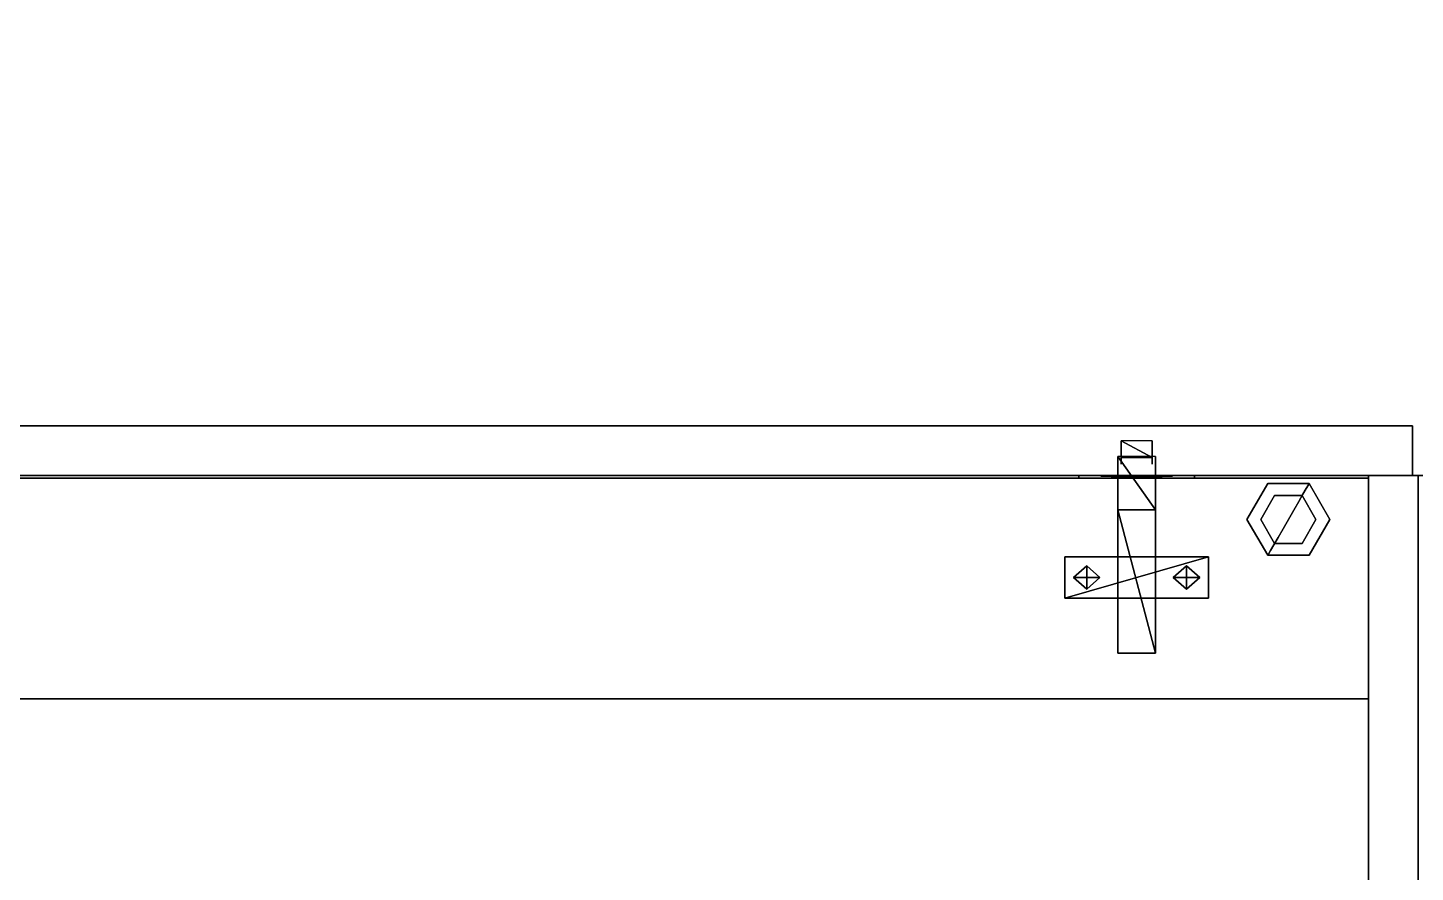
# Model space of a CAD drawing. Extents: x 0 to 10401, y -4898 to 0.
# Drawn here: x 5548 to 6051, y -4592 to -4286 of the extents above; entities that cross this region are included whole.
import ezdxf

# ---------------------------------------------------------------- set-up
doc = ezdxf.new("R2010")
doc.units = 0
for name, color, linetype in [('LAYER0', 7, 'CONTINUOUS'), ('LAYER44', 7, 'CONTINUOUS'), ('LAYER70', 7, 'CONTINUOUS'), ('LAYER71', 254, 'CONTINUOUS'), ('LAYER73', 28, 'CONTINUOUS'), ('LAYER74', 253, 'CONTINUOUS'), ('LAYER77', 9, 'CONTINUOUS'), ('LAYER78', 7, 'CONTINUOUS'), ('LAYER82', 9, 'CONTINUOUS')]:
    doc.layers.add(name, color=color, linetype=linetype)

msp = doc.modelspace()

# ---------------------------------------------------------------- linework, layer by layer
at = {"layer": 'LAYER0', "invisible_edges": 1}
for points in [[(10401, 0, 67), (0, -4898, 67), (0, 0, 67), (10401, 0, 67)], [(10401, -4898, 72), (0, 0, 72), (0, -4898, 72), (10401, -4898, 72)], [(0, 0, 72), (10401, -4898, 72), (10401, 0, 72), (0, 0, 72)], [(0, -4898, 67), (10401, 0, 67), (10401, -4898, 67), (0, -4898, 67)]]:
    msp.add_3dface(points, dxfattribs=at)
at = {"layer": 'LAYER44', "invisible_edges": 1}
for points in [[(6034, -4798, 572), (6034, -4448, 272), (6034, -4798, 272), (6034, -4798, 572)], [(6034, -4448, 272), (6034, -4798, 572), (6034, -4448, 572), (6034, -4448, 272)], [(6052, -4798, 272), (6034, -4448, 272), (6052, -4448, 272), (6052, -4798, 272)], [(6034, -4448, 272), (6052, -4798, 272), (6034, -4798, 272), (6034, -4448, 272)], [(6052, -4448, 572), (6034, -4448, 272), (6034, -4448, 572), (6052, -4448, 572)], [(6034, -4448, 272), (6052, -4448, 572), (6052, -4448, 272), (6034, -4448, 272)], [(6034, -4798, 572), (6052, -4448, 572), (6034, -4448, 572), (6034, -4798, 572)], [(6052, -4448, 572), (6034, -4798, 572), (6052, -4798, 572), (6052, -4448, 572)]]:
    msp.add_3dface(points, dxfattribs=at)
at = {"layer": 'LAYER70', "invisible_edges": 1}
for points in [[(5070, -4798, 273), (6034, -4448, 273), (6034, -4798, 273), (5070, -4798, 273)], [(6034, -4448, 273), (5070, -4798, 273), (5070, -4448, 273), (6034, -4448, 273)], [(5070, -4448, 291), (6034, -4448, 273), (5070, -4448, 273), (5070, -4448, 291)], [(6034, -4448, 273), (5070, -4448, 291), (6034, -4448, 291), (6034, -4448, 273)], [(5070, -4448, 291), (6034, -4798, 291), (6034, -4448, 291), (5070, -4448, 291)], [(6034, -4798, 291), (5070, -4448, 291), (5070, -4798, 291), (6034, -4798, 291)], [(6034, -4798, 291), (6034, -4448, 273), (6034, -4448, 291), (6034, -4798, 291)], [(6034, -4448, 273), (6034, -4798, 291), (6034, -4798, 273), (6034, -4448, 273)]]:
    msp.add_3dface(points, dxfattribs=at)
at = {"layer": 'LAYER71'}
for points, invisible_edges in [([(5990, -4464, 342.834), (6020, -4464, 342.834), (6012.5, -4451.01, 342.834), (5997.5, -4451.01, 342.834)], 1), ([(6020, -4464, 502.17), (5990, -4464, 502.17), (5997.5, -4451.01, 502.17), (6012.5, -4451.01, 502.17)], 1), ([(5990, -4464, 342.834), (5997.5, -4451.01, 342.834), (5997.5, -4451.01, 317.938), (5990, -4464, 317.938)], 8), ([(5997.755, -4451.452, 314.072), (5997.5, -4451.01, 317.938), (5990, -4464, 317.938), (5990.511, -4464, 314.072)], 13), ([(5990, -4464, 342.834), (6020, -4464, 342.834), (6012.5, -4451.01, 342.834), (5997.5, -4451.01, 342.834)], 1), ([(5990.511, -4464, 530.933), (5990, -4464, 527.066), (5997.5, -4451.01, 527.066), (5997.755, -4451.452, 530.933)], 13), ([(5998.505, -4452.75, 310.469), (5997.755, -4451.452, 314.072), (5990.511, -4464, 314.072), (5992.01, -4464, 310.469)], 15), ([(5992.01, -4464, 534.535), (5990.511, -4464, 530.933), (5997.755, -4451.452, 530.933), (5998.505, -4452.75, 534.535)], 15), ([(5997.755, -4451.452, 530.933), (5997.5, -4451.01, 527.066), (6012.5, -4451.01, 527.066), (6012.245, -4451.452, 530.933)], 9), ([(6012.245, -4451.452, 314.072), (6012.5, -4451.01, 317.938), (5997.5, -4451.01, 317.938), (5997.755, -4451.452, 314.072)], 12), ([(5998.505, -4452.75, 534.535), (5997.755, -4451.452, 530.933), (6012.245, -4451.452, 530.933), (6011.495, -4452.75, 534.535)], 11), ([(6011.495, -4452.75, 310.469), (6012.245, -4451.452, 314.072), (5997.755, -4451.452, 314.072), (5998.505, -4452.75, 310.469)], 14), ([(6011.495, -4452.75, 534.535), (6012.245, -4451.452, 530.933), (6019.489, -4464, 530.933), (6017.99, -4464, 534.535)], 14), ([(6017.99, -4464, 310.469), (6019.489, -4464, 314.072), (6012.245, -4451.452, 314.072), (6011.495, -4452.75, 310.469)], 11), ([(6012.245, -4451.452, 530.933), (6012.5, -4451.01, 527.066), (6020, -4464, 527.066), (6019.489, -4464, 530.933)], 12), ([(6019.489, -4464, 314.072), (6020, -4464, 317.938), (6012.5, -4451.01, 317.938), (6012.245, -4451.452, 314.072)], 9), ([(5999.697, -4454.814, 307.375), (5998.505, -4452.75, 310.469), (5992.01, -4464, 310.469), (5994.394, -4464, 307.375)], 15), ([(5994.394, -4464, 537.629), (5992.01, -4464, 534.535), (5998.505, -4452.75, 534.535), (5999.697, -4454.814, 537.629)], 15), ([(6001.25, -4457.505, 305.001), (5999.697, -4454.814, 307.375), (5994.394, -4464, 307.375), (5997.5, -4464, 305.001)], 15), ([(5997.5, -4464, 540.003), (5994.394, -4464, 537.629), (5999.697, -4454.814, 537.629), (6001.25, -4457.505, 540.003)], 15), ([(5995, -4464, 502.17), (6015, -4464, 502.17), (6010, -4455.34, 502.17), (6000, -4455.34, 502.17)], 1), ([(5995, -4464, 342.834), (6000, -4455.34, 342.834), (6000, -4455.34, 502.17), (5995, -4464, 502.17)], 2), ([(5999.697, -4454.814, 537.629), (5998.505, -4452.75, 534.535), (6011.495, -4452.75, 534.535), (6010.303, -4454.814, 537.629)], 11), ([(6010.303, -4454.814, 307.375), (6011.495, -4452.75, 310.469), (5998.505, -4452.75, 310.469), (5999.697, -4454.814, 307.375)], 14), ([(6008.75, -4457.505, 305.001), (6010.303, -4454.814, 307.375), (5999.697, -4454.814, 307.375), (6001.25, -4457.505, 305.001)], 14), ([(6001.25, -4457.505, 540.003), (5999.697, -4454.814, 537.629), (6010.303, -4454.814, 537.629), (6008.75, -4457.505, 540.003)], 11), ([(6000, -4455.34, 342.834), (6010, -4455.34, 342.834), (6010, -4455.34, 502.17), (6000, -4455.34, 502.17)], 10), ([(6008.75, -4457.505, 540.003), (6010.303, -4454.814, 537.629), (6015.606, -4464, 537.629), (6012.5, -4464, 540.003)], 14), ([(6012.5, -4464, 305.001), (6015.606, -4464, 307.375), (6010.303, -4454.814, 307.375), (6008.75, -4457.505, 305.001)], 11), ([(6010, -4455.34, 342.834), (6015, -4464, 342.834), (6015, -4464, 502.17), (6010, -4455.34, 502.17)], 8), ([(6010.303, -4454.814, 537.629), (6011.495, -4452.75, 534.535), (6017.99, -4464, 534.535), (6015.606, -4464, 537.629)], 14), ([(6015.606, -4464, 307.375), (6017.99, -4464, 310.469), (6011.495, -4452.75, 310.469), (6010.303, -4454.814, 307.375)], 11), ([(6003.059, -4460.638, 303.509), (6001.25, -4457.505, 305.001), (5997.5, -4464, 305.001), (6001.118, -4464, 303.509)], 15), ([(6001.118, -4464, 541.495), (5997.5, -4464, 540.003), (6001.25, -4457.505, 540.003), (6003.059, -4460.638, 541.495)], 15), ([(6005, -4464, 301.866), (6003.059, -4460.638, 303.509), (6001.118, -4464, 303.509), (6005, -4464, 301.866)], 7), ([(6005, -4464, 542.004), (6001.118, -4464, 541.495), (6003.059, -4460.638, 541.495), (6005, -4464, 542.004)], 7), ([(6006.941, -4460.638, 303.509), (6008.75, -4457.505, 305.001), (6001.25, -4457.505, 305.001), (6003.059, -4460.638, 303.509)], 14), ([(6003.059, -4460.638, 541.495), (6001.25, -4457.505, 540.003), (6008.75, -4457.505, 540.003), (6006.941, -4460.638, 541.495)], 11), ([(6005, -4464, 301.866), (6006.941, -4460.638, 303.509), (6003.059, -4460.638, 303.509), (6005, -4464, 301.866)], 6), ([(6005, -4464, 542.004), (6003.059, -4460.638, 541.495), (6006.941, -4460.638, 541.495), (6005, -4464, 542.004)], 3), ([(6005, -4464, 301.866), (6008.882, -4464, 303.509), (6006.941, -4460.638, 303.509), (6005, -4464, 301.866)], 3), ([(6005, -4464, 542.004), (6006.941, -4460.638, 541.495), (6008.882, -4464, 541.495), (6005, -4464, 542.004)], 6), ([(6008.882, -4464, 303.509), (6012.5, -4464, 305.001), (6008.75, -4457.505, 305.001), (6006.941, -4460.638, 303.509)], 11), ([(6006.941, -4460.638, 541.495), (6008.75, -4457.505, 540.003), (6012.5, -4464, 540.003), (6008.882, -4464, 541.495)], 14), ([(5997.5, -4476.99, 342.834), (5990, -4464, 342.834), (6020, -4464, 342.834), (6012.5, -4476.99, 342.834)], 2), ([(5997.5, -4476.99, 342.834), (5990, -4464, 342.834), (5990, -4464, 317.938), (5997.5, -4476.99, 317.938)], 2), ([(5990.511, -4464, 314.072), (5990, -4464, 317.938), (5997.5, -4476.99, 317.938), (5997.755, -4476.548, 314.072)], 9), ([(5997.755, -4476.548, 530.933), (5997.5, -4476.99, 527.066), (5990, -4464, 527.066), (5990.511, -4464, 530.933)], 12), ([(5992.01, -4464, 310.469), (5990.511, -4464, 314.072), (5997.755, -4476.548, 314.072), (5998.505, -4475.25, 310.469)], 11), ([(5998.505, -4475.25, 534.535), (5997.755, -4476.548, 530.933), (5990.511, -4464, 530.933), (5992.01, -4464, 534.535)], 14), ([(5994.394, -4464, 307.375), (5992.01, -4464, 310.469), (5998.505, -4475.25, 310.469), (5999.697, -4473.186, 307.375)], 11), ([(5999.697, -4473.186, 537.629), (5998.505, -4475.25, 534.535), (5992.01, -4464, 534.535), (5994.394, -4464, 537.629)], 14), ([(5997.5, -4464, 305.001), (5994.394, -4464, 307.375), (5999.697, -4473.186, 307.375), (6001.25, -4470.495, 305.001)], 11), ([(6001.25, -4470.495, 540.003), (5999.697, -4473.186, 537.629), (5994.394, -4464, 537.629), (5997.5, -4464, 540.003)], 14), ([(6000, -4472.66, 502.17), (5995, -4464, 502.17), (6015, -4464, 502.17), (6010, -4472.66, 502.17)], 2), ([(6000, -4472.66, 342.834), (5995, -4464, 342.834), (5995, -4464, 502.17), (6000, -4472.66, 502.17)], 8), ([(6001.118, -4464, 303.509), (5997.5, -4464, 305.001), (6001.25, -4470.495, 305.001), (6003.059, -4467.362, 303.509)], 11), ([(6003.059, -4467.362, 541.495), (6001.25, -4470.495, 540.003), (5997.5, -4464, 540.003), (6001.118, -4464, 541.495)], 14), ([(6005, -4464, 301.866), (6001.118, -4464, 303.509), (6003.059, -4467.362, 303.509), (6005, -4464, 301.866)], 3), ([(6005, -4464, 542.004), (6003.059, -4467.362, 541.495), (6001.118, -4464, 541.495), (6005, -4464, 542.004)], 6), ([(6005, -4464, 301.866), (6003.059, -4467.362, 303.509), (6006.941, -4467.362, 303.509), (6005, -4464, 301.866)], 6), ([(6005, -4464, 542.004), (6006.941, -4467.362, 541.495), (6003.059, -4467.362, 541.495), (6005, -4464, 542.004)], 3), ([(6005, -4464, 301.866), (6006.941, -4467.362, 303.509), (6008.882, -4464, 303.509), (6005, -4464, 301.866)], 7), ([(6005, -4464, 542.004), (6008.882, -4464, 541.495), (6006.941, -4467.362, 541.495), (6005, -4464, 542.004)], 7), ([(6006.941, -4467.362, 303.509), (6008.75, -4470.495, 305.001), (6012.5, -4464, 305.001), (6008.882, -4464, 303.509)], 15), ([(6008.882, -4464, 541.495), (6012.5, -4464, 540.003), (6008.75, -4470.495, 540.003), (6006.941, -4467.362, 541.495)], 15), ([(6008.75, -4470.495, 305.001), (6010.303, -4473.186, 307.375), (6015.606, -4464, 307.375), (6012.5, -4464, 305.001)], 15), ([(6012.5, -4464, 540.003), (6015.606, -4464, 537.629), (6010.303, -4473.186, 537.629), (6008.75, -4470.495, 540.003)], 15), ([(6010.303, -4473.186, 307.375), (6011.495, -4475.25, 310.469), (6017.99, -4464, 310.469), (6015.606, -4464, 307.375)], 15), ([(6015.606, -4464, 537.629), (6017.99, -4464, 534.535), (6011.495, -4475.25, 534.535), (6010.303, -4473.186, 537.629)], 15), ([(6017.99, -4464, 534.535), (6019.489, -4464, 530.933), (6012.245, -4476.548, 530.933), (6011.495, -4475.25, 534.535)], 15), ([(6011.495, -4475.25, 310.469), (6012.245, -4476.548, 314.072), (6019.489, -4464, 314.072), (6017.99, -4464, 310.469)], 15), ([(6019.489, -4464, 530.933), (6020, -4464, 527.066), (6012.5, -4476.99, 527.066), (6012.245, -4476.548, 530.933)], 13), ([(6012.245, -4476.548, 314.072), (6012.5, -4476.99, 317.938), (6020, -4464, 317.938), (6019.489, -4464, 314.072)], 13), ([(6001.25, -4470.495, 305.001), (5999.697, -4473.186, 307.375), (6010.303, -4473.186, 307.375), (6008.75, -4470.495, 305.001)], 14), ([(6008.75, -4470.495, 540.003), (6010.303, -4473.186, 537.629), (5999.697, -4473.186, 537.629), (6001.25, -4470.495, 540.003)], 11), ([(6003.059, -4467.362, 303.509), (6001.25, -4470.495, 305.001), (6008.75, -4470.495, 305.001), (6006.941, -4467.362, 303.509)], 14), ([(6006.941, -4467.362, 541.495), (6008.75, -4470.495, 540.003), (6001.25, -4470.495, 540.003), (6003.059, -4467.362, 541.495)], 11), ([(5997.755, -4476.548, 314.072), (5997.5, -4476.99, 317.938), (6012.5, -4476.99, 317.938), (6012.245, -4476.548, 314.072)], 12), ([(6012.245, -4476.548, 530.933), (6012.5, -4476.99, 527.066), (5997.5, -4476.99, 527.066), (5997.755, -4476.548, 530.933)], 9), ([(5998.505, -4475.25, 310.469), (5997.755, -4476.548, 314.072), (6012.245, -4476.548, 314.072), (6011.495, -4475.25, 310.469)], 14), ([(6011.495, -4475.25, 534.535), (6012.245, -4476.548, 530.933), (5997.755, -4476.548, 530.933), (5998.505, -4475.25, 534.535)], 11), ([(5999.697, -4473.186, 307.375), (5998.505, -4475.25, 310.469), (6011.495, -4475.25, 310.469), (6010.303, -4473.186, 307.375)], 14), ([(6010.303, -4473.186, 537.629), (6011.495, -4475.25, 534.535), (5998.505, -4475.25, 534.535), (5999.697, -4473.186, 537.629)], 11), ([(6010, -4472.66, 342.834), (6000, -4472.66, 342.834), (6000, -4472.66, 502.17), (6010, -4472.66, 502.17)], 2)]:
    msp.add_3dface(points, dxfattribs=dict(at, invisible_edges=invisible_edges))
for points in [[(5997.5, -4451.01, 502.17), (5990, -4464, 502.17), (5990, -4464, 527.066), (5997.5, -4451.01, 527.066)], [(6012.5, -4451.01, 502.17), (5997.5, -4451.01, 502.17), (5997.5, -4451.01, 527.066), (6012.5, -4451.01, 527.066)], [(5997.5, -4451.01, 342.834), (6012.5, -4451.01, 342.834), (6012.5, -4451.01, 317.938), (5997.5, -4451.01, 317.938)], [(6020, -4464, 502.17), (6012.5, -4451.01, 502.17), (6012.5, -4451.01, 527.066), (6020, -4464, 527.066)], [(6012.5, -4451.01, 342.834), (6020, -4464, 342.834), (6020, -4464, 317.938), (6012.5, -4451.01, 317.938)], [(5990, -4464, 502.17), (5997.5, -4476.99, 502.17), (5997.5, -4476.99, 527.066), (5990, -4464, 527.066)], [(6015, -4464, 342.834), (6010, -4472.66, 342.834), (6010, -4472.66, 502.17), (6015, -4464, 502.17)], [(6012.5, -4476.99, 502.17), (6020, -4464, 502.17), (6020, -4464, 527.066), (6012.5, -4476.99, 527.066)], [(6020, -4464, 342.834), (6012.5, -4476.99, 342.834), (6012.5, -4476.99, 317.938), (6020, -4464, 317.938)], [(5997.5, -4476.99, 502.17), (6012.5, -4476.99, 502.17), (6012.5, -4476.99, 527.066), (5997.5, -4476.99, 527.066)], [(6012.5, -4476.99, 342.834), (5997.5, -4476.99, 342.834), (5997.5, -4476.99, 317.938), (6012.5, -4476.99, 317.938)]]:
    msp.add_3dface(points, dxfattribs=at)
at = {"layer": 'LAYER73'}
for points in [[(5941, -4448, 294.5), (5929, -4448, 294.5), (5941, -4448, 294.5)], [(5929, -4449, 312.5), (5929, -4448, 312.5), (5929, -4449, 312.5)], [(5971, -4448, 312.5), (5929, -4448, 312.5), (5929, -4449, 312.5), (5971, -4449, 312.5)], [(5941, -4449, 294.5), (5941, -4448, 294.5), (5929, -4448, 294.5), (5929, -4449, 294.5)], [(5929, -4449, 294.5), (5929, -4448, 294.5), (5929, -4448, 312.5), (5929, -4449, 312.5)], [(5971, -4448, 312.5), (5971, -4448, 294.5), (5929, -4448, 294.5), (5929, -4448, 312.5)], [(5929, -4449, 312.5), (5929, -4449, 294.5), (5929, -4449, 294.5), (5929, -4449, 312.5)], [(5959, -4448, 307.5), (5941, -4448, 307.5), (5959, -4448, 307.5)], [(5959, -4449, 307.5), (5959, -4448, 307.5), (5941, -4448, 307.5), (5941, -4449, 307.5)], [(5941, -4449, 307.5), (5941, -4448, 307.5), (5941, -4448, 294.5), (5941, -4449, 294.5)], [(5959, -4448, 294.5), (5971, -4448, 294.5), (5959, -4448, 294.5)], [(5959, -4449, 307.5), (5959, -4448, 307.5), (5959, -4448, 294.5), (5959, -4449, 294.5)], [(5959, -4449, 294.5), (5959, -4448, 294.5), (5971, -4448, 294.5), (5971, -4449, 294.5)], [(5971, -4449, 294.5), (5971, -4448, 294.5), (5971, -4448, 312.5), (5971, -4449, 312.5)], [(5971, -4449, 312.5), (5971, -4449, 294.5), (5971, -4449, 294.5), (5971, -4449, 312.5)]]:
    msp.add_3dface(points, dxfattribs=at)
for points, invisible_edges in [([(5929, -4449, 312.5), (5971, -4449, 312.5), (5959, -4449, 307.5), (5941, -4449, 307.5)], 10), ([(5929, -4449, 312.5), (5941, -4449, 307.5), (5941, -4449, 294.5), (5929, -4449, 294.5)], 1), ([(5937.99, -4448.25, 289.525), (5937, -4448.25, 294.5), (5941, -4448.25, 294.5), (5944.5, -4448.25, 290.5)], 8), ([(5940.808, -4448.25, 285.308), (5937.99, -4448.25, 289.525), (5944.5, -4448.25, 290.5), (5944.5, -4448.25, 287)], 10), ([(5945.025, -4448.25, 282.489), (5940.808, -4448.25, 285.308), (5944.5, -4448.25, 287), (5944.5, -4448.25, 283.5)], 10), ([(5944.683, -4448.5, 290.29), (5955.5, -4448.5, 290.5), (5959, -4448.5, 294.5), (5941, -4448.5, 294.5)], 5), ([(5941, -4448.5, 294.5), (5959, -4448.5, 294.5), (5959, -4448.5, 307.5), (5941, -4448.5, 307.5)], 1), ([(5950, -4448.25, 281.5), (5945.025, -4448.25, 282.489), (5944.5, -4448.25, 283.5), (5950, -4448.25, 283.5)], 10), ([(5944.5, -4448.5, 283.5), (5955.5, -4448.5, 283.5), (5955.5, -4448.5, 290.5), (5944.683, -4448.5, 290.29)], 4), ([(5954.975, -4448.25, 282.489), (5950, -4448.25, 281.5), (5950, -4448.25, 283.5), (5955.5, -4448.25, 283.5)], 10), ([(5959.192, -4448.25, 285.308), (5954.975, -4448.25, 282.489), (5955.5, -4448.25, 283.5), (5955.5, -4448.25, 287)], 10), ([(5963, -4448.25, 294.5), (5962.01, -4448.25, 289.525), (5955.5, -4448.25, 290.5), (5959, -4448.25, 294.5)], 2), ([(5962.01, -4448.25, 289.525), (5959.192, -4448.25, 285.308), (5955.5, -4448.25, 287), (5955.5, -4448.25, 290.5)], 10), ([(5971, -4449, 312.5), (5959, -4449, 307.5), (5959, -4449, 294.5), (5971, -4449, 294.5)], 1)]:
    msp.add_3dface(points, dxfattribs=dict(at, invisible_edges=invisible_edges))
at = {"layer": 'LAYER74'}
for points in [[(5944.348, -4436.078, 288.918), (5944.348, -4441.544, 307.182), (5944.348, -4435.5, 289.409), (5944.348, -4436.078, 288.918)], [(5955.652, -4435.5, 289.409), (5944.348, -4435.5, 289.409), (5955.652, -4441.544, 307.182), (5955.652, -4435.5, 289.409)], [(5955.652, -4441.544, 307.182), (5944.348, -4435.5, 289.409), (5944.348, -4441.544, 307.182), (5955.652, -4441.544, 307.182)], [(5944.348, -4443.925, 305.692), (5944.348, -4441.544, 307.182), (5944.348, -4436.078, 288.918), (5944.348, -4443.925, 305.692)], [(5955.652, -4436.078, 288.918), (5955.652, -4435.5, 289.409), (5955.652, -4443.925, 305.692), (5955.652, -4436.078, 288.918)], [(5955.652, -4443.925, 305.692), (5955.652, -4435.5, 289.409), (5955.652, -4441.544, 307.182), (5955.652, -4443.925, 305.692)], [(5943.217, -4460.5, 297.958), (5943.217, -4460.5, 304.921), (5943.217, -4441.135, 300.942), (5943.217, -4460.5, 297.958)], [(5943.217, -4441.135, 300.942), (5943.217, -4460.5, 304.921), (5943.217, -4441.135, 307.906), (5943.217, -4441.135, 300.942)], [(5956.783, -4441.135, 307.906), (5943.217, -4441.135, 307.906), (5956.783, -4460.5, 304.921), (5956.783, -4441.135, 307.906)], [(5956.783, -4460.5, 304.921), (5943.217, -4441.135, 307.906), (5943.217, -4460.5, 304.921), (5956.783, -4460.5, 304.921)], [(5956.783, -4441.135, 300.942), (5956.783, -4441.135, 307.906), (5956.783, -4460.5, 297.958), (5956.783, -4441.135, 300.942)], [(5956.783, -4460.5, 297.958), (5956.783, -4441.135, 307.906), (5956.783, -4460.5, 304.921), (5956.783, -4460.5, 297.958)], [(5943.217, -4512.5, 290), (5943.217, -4512.5, 304.921), (5943.217, -4460.5, 290), (5943.217, -4512.5, 290)], [(5943.217, -4460.5, 290), (5943.217, -4512.5, 304.921), (5943.217, -4460.5, 304.921), (5943.217, -4460.5, 290)], [(5956.783, -4460.5, 304.921), (5943.217, -4460.5, 304.921), (5956.783, -4512.5, 304.921), (5956.783, -4460.5, 304.921)], [(5956.783, -4512.5, 304.921), (5943.217, -4460.5, 304.921), (5943.217, -4512.5, 304.921), (5956.783, -4512.5, 304.921)], [(5956.783, -4460.5, 290), (5956.783, -4460.5, 304.921), (5956.783, -4512.5, 290), (5956.783, -4460.5, 290)], [(5956.783, -4512.5, 290), (5956.783, -4460.5, 304.921), (5956.783, -4512.5, 304.921), (5956.783, -4512.5, 290)], [(5924, -4477.5, 291.99), (5924, -4477.5, 290), (5924, -4492.5, 290), (5924, -4477.5, 291.99)], [(5924, -4477.5, 291.99), (5924, -4492.5, 290), (5924, -4492.5, 291.99), (5924, -4477.5, 291.99)], [(5976, -4477.5, 290), (5924, -4477.5, 290), (5924, -4477.5, 291.99), (5976, -4477.5, 290)], [(5976, -4477.5, 290), (5924, -4477.5, 291.99), (5976, -4477.5, 291.99), (5976, -4477.5, 290)], [(5976, -4477.5, 291.99), (5924, -4477.5, 291.99), (5924, -4492.5, 291.99), (5976, -4477.5, 291.99)], [(5976, -4477.5, 291.99), (5924, -4492.5, 291.99), (5976, -4492.5, 291.99), (5976, -4477.5, 291.99)], [(5927.117, -4485, 291.99), (5936.709, -4485, 291.99), (5931.913, -4480.757, 291.99), (5927.117, -4485, 291.99)], [(5927.117, -4485, 291.99), (5927.117, -4485, 292.984), (5931.913, -4480.757, 291.99), (5927.117, -4485, 291.99)], [(5931.913, -4480.757, 291.99), (5927.117, -4485, 292.984), (5931.913, -4480.757, 292.984), (5931.913, -4480.757, 291.99)], [(5927.117, -4485, 292.984), (5931.913, -4489.243, 292.984), (5931.913, -4480.757, 292.984), (5927.117, -4485, 292.984)], [(5931.913, -4480.757, 292.984), (5936.709, -4485, 292.984), (5931.913, -4480.757, 291.99), (5931.913, -4480.757, 292.984)], [(5931.913, -4480.757, 291.99), (5936.709, -4485, 292.984), (5936.709, -4485, 291.99), (5931.913, -4480.757, 291.99)], [(5931.913, -4480.757, 292.984), (5931.913, -4489.243, 292.984), (5936.709, -4485, 292.984), (5931.913, -4480.757, 292.984)], [(5963.291, -4485, 291.99), (5972.883, -4485, 291.99), (5968.087, -4480.757, 291.99), (5963.291, -4485, 291.99)], [(5963.291, -4485, 291.99), (5963.291, -4485, 292.984), (5968.087, -4480.757, 291.99), (5963.291, -4485, 291.99)], [(5968.087, -4480.757, 291.99), (5963.291, -4485, 292.984), (5968.087, -4480.757, 292.984), (5968.087, -4480.757, 291.99)], [(5963.291, -4485, 292.984), (5968.087, -4489.243, 292.984), (5968.087, -4480.757, 292.984), (5963.291, -4485, 292.984)], [(5968.087, -4480.757, 292.984), (5972.883, -4485, 292.984), (5968.087, -4480.757, 291.99), (5968.087, -4480.757, 292.984)], [(5968.087, -4480.757, 291.99), (5972.883, -4485, 292.984), (5972.883, -4485, 291.99), (5968.087, -4480.757, 291.99)], [(5968.087, -4480.757, 292.984), (5968.087, -4489.243, 292.984), (5972.883, -4485, 292.984), (5968.087, -4480.757, 292.984)], [(5976, -4492.5, 291.99), (5976, -4492.5, 290), (5976, -4477.5, 290), (5976, -4492.5, 291.99)], [(5976, -4492.5, 291.99), (5976, -4477.5, 290), (5976, -4477.5, 291.99), (5976, -4492.5, 291.99)], [(5931.913, -4489.243, 292.984), (5927.117, -4485, 292.984), (5931.913, -4489.243, 291.99), (5931.913, -4489.243, 292.984)], [(5931.913, -4489.243, 291.99), (5927.117, -4485, 292.984), (5927.117, -4485, 291.99), (5931.913, -4489.243, 291.99)], [(5927.117, -4485, 291.99), (5931.913, -4489.243, 291.99), (5936.709, -4485, 291.99), (5927.117, -4485, 291.99)], [(5936.709, -4485, 292.984), (5931.913, -4489.243, 292.984), (5936.709, -4485, 291.99), (5936.709, -4485, 292.984)], [(5936.709, -4485, 291.99), (5931.913, -4489.243, 292.984), (5931.913, -4489.243, 291.99), (5936.709, -4485, 291.99)], [(5968.087, -4489.243, 292.984), (5963.291, -4485, 292.984), (5968.087, -4489.243, 291.99), (5968.087, -4489.243, 292.984)], [(5968.087, -4489.243, 291.99), (5963.291, -4485, 292.984), (5963.291, -4485, 291.99), (5968.087, -4489.243, 291.99)], [(5963.291, -4485, 291.99), (5968.087, -4489.243, 291.99), (5972.883, -4485, 291.99), (5963.291, -4485, 291.99)], [(5972.883, -4485, 292.984), (5968.087, -4489.243, 292.984), (5972.883, -4485, 291.99), (5972.883, -4485, 292.984)], [(5972.883, -4485, 291.99), (5968.087, -4489.243, 292.984), (5968.087, -4489.243, 291.99), (5972.883, -4485, 291.99)], [(5924, -4492.5, 291.99), (5924, -4492.5, 290), (5976, -4492.5, 290), (5924, -4492.5, 291.99)], [(5924, -4492.5, 291.99), (5976, -4492.5, 290), (5976, -4492.5, 291.99), (5924, -4492.5, 291.99)], [(5956.783, -4512.5, 290), (5956.783, -4512.5, 304.921), (5943.217, -4512.5, 290), (5956.783, -4512.5, 290)], [(5943.217, -4512.5, 290), (5956.783, -4512.5, 304.921), (5943.217, -4512.5, 304.921), (5943.217, -4512.5, 290)]]:
    msp.add_3dface(points, dxfattribs=at)
at = {"layer": 'LAYER77', "invisible_edges": 1}
for points in [[(6050, -4430, 275), (5054, -4448, 275), (5054, -4430, 275), (6050, -4430, 275)], [(5054, -4448, 275), (6050, -4430, 275), (6050, -4448, 275), (5054, -4448, 275)], [(6050, -4448, 605), (5054, -4430, 605), (5054, -4448, 605), (6050, -4448, 605)], [(5054, -4430, 605), (6050, -4448, 605), (6050, -4430, 605), (5054, -4430, 605)], [(5054, -4430, 605), (6050, -4430, 275), (5054, -4430, 275), (5054, -4430, 605)], [(6050, -4430, 275), (5054, -4430, 605), (6050, -4430, 605), (6050, -4430, 275)], [(6050, -4430, 275), (6050, -4448, 605), (6050, -4448, 275), (6050, -4430, 275)], [(6050, -4448, 605), (6050, -4430, 275), (6050, -4430, 605), (6050, -4448, 605)], [(6050, -4448, 605), (5054, -4448, 275), (6050, -4448, 275), (6050, -4448, 605)], [(5054, -4448, 275), (6050, -4448, 605), (5054, -4448, 605), (5054, -4448, 275)]]:
    msp.add_3dface(points, dxfattribs=at)
at = {"layer": 'LAYER78', "invisible_edges": 1}
for points in [[(5070, -4529, 553.5), (6034, -4449, 553.5), (6034, -4529, 553.5), (5070, -4529, 553.5)], [(6034, -4449, 553.5), (5070, -4529, 553.5), (5070, -4449, 553.5), (6034, -4449, 553.5)], [(5070, -4449, 571.5), (6034, -4449, 553.5), (5070, -4449, 553.5), (5070, -4449, 571.5)], [(6034, -4449, 553.5), (5070, -4449, 571.5), (6034, -4449, 571.5), (6034, -4449, 553.5)], [(5070, -4449, 571.5), (6034, -4529, 571.5), (6034, -4449, 571.5), (5070, -4449, 571.5)], [(6034, -4529, 571.5), (5070, -4449, 571.5), (5070, -4529, 571.5), (6034, -4529, 571.5)], [(6034, -4529, 571.5), (6034, -4449, 553.5), (6034, -4449, 571.5), (6034, -4529, 571.5)], [(6034, -4449, 553.5), (6034, -4529, 571.5), (6034, -4529, 553.5), (6034, -4449, 553.5)], [(6034, -4529, 571.5), (5070, -4529, 553.5), (6034, -4529, 553.5), (6034, -4529, 571.5)], [(5070, -4529, 553.5), (6034, -4529, 571.5), (5070, -4529, 571.5), (5070, -4529, 553.5)]]:
    msp.add_3dface(points, dxfattribs=at)
at = {"layer": 'LAYER82', "invisible_edges": 1}
for points in [[(5050, -4798, 572), (7052, -4448, 572), (7052, -4798, 572), (5050, -4798, 572)], [(7052, -4448, 572), (5050, -4798, 572), (5050, -4448, 572), (7052, -4448, 572)], [(5050, -4448, 590), (7052, -4448, 572), (5050, -4448, 572), (5050, -4448, 590)], [(7052, -4448, 572), (5050, -4448, 590), (7052, -4448, 590), (7052, -4448, 572)], [(5050, -4448, 590), (7052, -4798, 590), (7052, -4448, 590), (5050, -4448, 590)], [(7052, -4798, 590), (5050, -4448, 590), (5050, -4798, 590), (7052, -4798, 590)]]:
    msp.add_3dface(points, dxfattribs=at)

# ---------------------------------------------------------------- meshes
at = {"layer": 'LAYER73'}
mesh = msp.add_polymesh((2, 9), dxfattribs=at)
for k, corner in enumerate([(5963, -4448.25, 294.5), (5962.01, -4448.25, 289.525), (5959.192, -4448.25, 285.308), (5954.975, -4448.25, 282.489), (5950, -4448.25, 281.5), (5945.025, -4448.25, 282.489), (5940.808, -4448.25, 285.308), (5937.99, -4448.25, 289.525), (5937, -4448.25, 294.5), (5963, -4448, 294.5), (5962.01, -4448, 289.525), (5959.192, -4448, 285.308), (5954.975, -4448, 282.489), (5950, -4448, 281.5), (5945.025, -4448, 282.489), (5940.808, -4448, 285.308), (5937.99, -4448, 289.525), (5937, -4448, 294.5)]):
    mesh.set_mesh_vertex(divmod(k, 9), corner)

doc.saveas('drawing.dxf')
